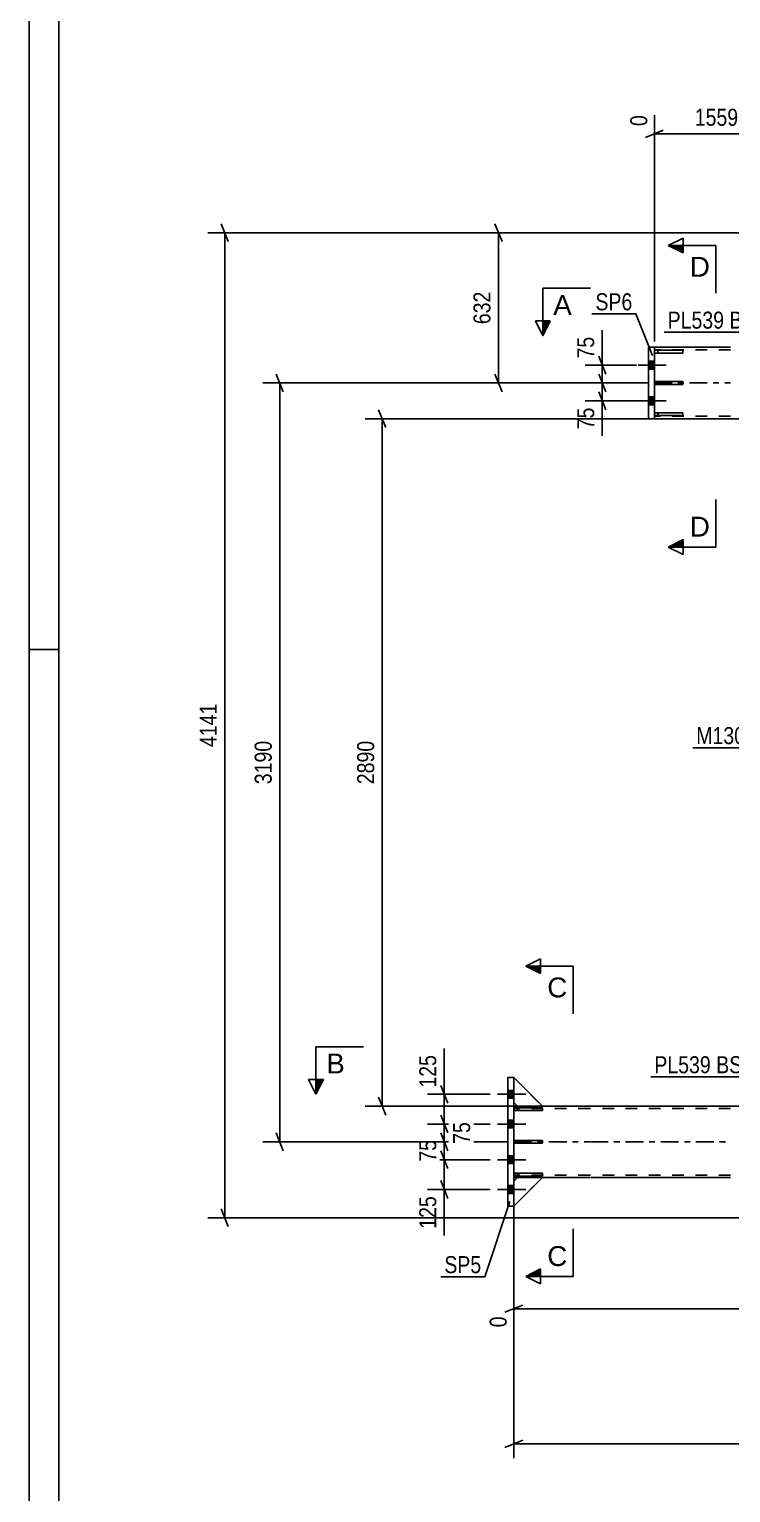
# Model space of a CAD drawing. Header units: millimetres. Extents: x 0 to 1189, y 0 to 841.
# Drawn here: x 0 to 118, y 454.2 to 700.3 of the extents above; entities that cross this region are included whole.
import ezdxf

# ---------------------------------------------------------------- set-up
doc = ezdxf.new("R2010")
doc.units = ezdxf.units.MM
doc.linetypes.add('DXK_LINE_DOT2', pattern=[3.9198, 1.9599, -1.9599])
doc.linetypes.add('DXK_LINE_DOT3', pattern=[5.9187, 2.979, -0.9799, 0.9799, -0.9799])
doc.styles.add('Arial', font='ARIAL.TTF', dxfattribs={"height": 0.2})
doc.styles.add('Arial Narrow', font='ARIALN.TTF', dxfattribs={"height": 0.2})

# ---------------------------------------------------------------- blocks, each defined once
blk = doc.blocks.new('Unknown-814734972-1132')
at = {"color": 5, "linetype": 'Continuous'}
for p, q in [((0, 841), (0, 0)), ((5, 836), (5, 5)), ((5, 596), (0, 596))]:
    blk.add_line(p, q, dxfattribs=at)
blk = doc.blocks.new('Part-814734972-4672 - 4669')
at = {"color": 2, "linetype": 'Continuous'}
for p, q in [((81.54, 507.46), (81.54, 507.94)), ((81.54, 507.94), (86.34, 507.94)), ((86.34, 507.46), (81.54, 507.46)), ((86.34, 507.94), (86.34, 507.46))]:
    blk.add_line(p, q, dxfattribs=at)
at = {"color": 7, "linetype": 'DXK_LINE_DOT2'}
blk.add_line((82.14, 507.46), (82.14, 507.94), dxfattribs=at)
blk = doc.blocks.new('Part-814734972-4673 - 4669')
at = {"color": 2, "linetype": 'Continuous'}
for p, q in [((81.54, 512.96), (81.54, 513.44)), ((81.54, 513.44), (86.34, 513.44)), ((86.34, 512.96), (81.54, 512.96)), ((86.34, 513.44), (86.34, 512.96))]:
    blk.add_line(p, q, dxfattribs=at)
at = {"color": 7, "linetype": 'DXK_LINE_DOT2'}
blk.add_line((82.14, 512.96), (82.14, 513.44), dxfattribs=at)
blk = doc.blocks.new('Part-814734972-4674 - 4669')
at = {"color": 7, "linetype": 'DXK_LINE_DOT2'}
for p, q in [((86.34, 518.94), (81.54, 518.94)), ((81.54, 518.94), (81.54, 518.46)), ((81.54, 518.46), (86.34, 518.46)), ((82.14, 518.46), (82.14, 518.94)), ((86.34, 518.46), (86.34, 518.94))]:
    blk.add_line(p, q, dxfattribs=at)
blk = doc.blocks.new('Bolt-814734972-4907 - 4669')
at = {"linetype": 'Continuous'}
for points in [[(80.54, 521.86), (80.54, 520.54), (81.54, 520.54), (81.54, 521.86)], [(80.54, 521.86), (80.54, 520.54), (81.54, 520.54), (81.54, 521.86)], [(80.54, 521.86), (80.54, 520.54), (81.54, 520.54), (81.54, 521.86)], [(80.54, 516.86), (80.54, 515.54), (81.54, 515.54), (81.54, 516.86)], [(80.54, 516.86), (80.54, 515.54), (81.54, 515.54), (81.54, 516.86)], [(80.54, 510.86), (80.54, 509.54), (81.54, 509.54), (81.54, 510.86)], [(80.54, 510.86), (80.54, 509.54), (81.54, 509.54), (81.54, 510.86)], [(80.54, 505.86), (80.54, 504.54), (81.54, 504.54), (81.54, 505.86)], [(80.54, 505.86), (80.54, 504.54), (81.54, 504.54), (81.54, 505.86)], [(80.54, 505.86), (80.54, 504.54), (81.54, 504.54), (81.54, 505.86)]]:
    blk.add_hatch(color=1, dxfattribs=at).paths.add_polyline_path(points)
at = {"color": 1, "linetype": 'Continuous'}
for p, q in [((80.54, 521.86), (81.54, 521.86)), ((80.54, 521.86), (81.54, 521.86)), ((80.54, 521.86), (81.54, 521.86)), ((78.78, 521.2), (83.54, 521.2)), ((78.78, 521.2), (83.54, 521.2)), ((78.78, 521.2), (83.54, 521.2)), ((80.54, 520.54), (81.54, 520.54)), ((80.54, 520.54), (81.54, 520.54)), ((80.54, 520.54), (81.54, 520.54)), ((80.54, 516.86), (81.54, 516.86)), ((80.54, 516.86), (81.54, 516.86)), ((78.78, 516.2), (83.54, 516.2)), ((78.78, 516.2), (83.54, 516.2)), ((80.54, 515.54), (81.54, 515.54)), ((80.54, 515.54), (81.54, 515.54)), ((78.78, 510.2), (83.54, 510.2)), ((78.78, 510.2), (83.54, 510.2)), ((80.54, 510.86), (81.54, 510.86)), ((80.54, 510.86), (81.54, 510.86)), ((80.54, 509.54), (81.54, 509.54)), ((80.54, 509.54), (81.54, 509.54)), ((78.78, 505.2), (83.54, 505.2)), ((78.78, 505.2), (83.54, 505.2)), ((78.78, 505.2), (83.54, 505.2)), ((80.54, 505.86), (81.54, 505.86)), ((80.54, 505.86), (81.54, 505.86)), ((80.54, 505.86), (81.54, 505.86)), ((80.54, 504.54), (81.54, 504.54)), ((80.54, 504.54), (81.54, 504.54)), ((80.54, 504.54), (81.54, 504.54))]:
    blk.add_line(p, q, dxfattribs=at)
blk = doc.blocks.new('Bolt-814734972-5000 - 4669')
at = {"linetype": 'Continuous'}
for points in [[(104.2, 644.46), (104.2, 643.14), (105.2, 643.14), (105.2, 644.46)], [(104.2, 644.46), (104.2, 643.14), (105.2, 643.14), (105.2, 644.46)], [(104.2, 638.46), (104.2, 637.14), (105.2, 637.14), (105.2, 638.46)], [(104.2, 638.46), (104.2, 637.14), (105.2, 637.14), (105.2, 638.46)]]:
    blk.add_hatch(color=1, dxfattribs=at).paths.add_polyline_path(points)
at = {"color": 1, "linetype": 'Continuous'}
for p, q in [((102.44, 643.8), (107.2, 643.8)), ((102.44, 643.8), (107.2, 643.8)), ((104.2, 644.46), (105.2, 644.46)), ((104.2, 644.46), (105.2, 644.46)), ((104.2, 643.14), (105.2, 643.14)), ((104.2, 643.14), (105.2, 643.14)), ((102.44, 637.8), (107.2, 637.8)), ((102.44, 637.8), (107.2, 637.8)), ((104.2, 638.46), (105.2, 638.46)), ((104.2, 638.46), (105.2, 638.46)), ((104.2, 637.14), (105.2, 637.14)), ((104.2, 637.14), (105.2, 637.14))]:
    blk.add_line(p, q, dxfattribs=at)
blk = doc.blocks.new('Part-814734972-5020 - 4669')
at = {"color": 2, "linetype": 'Continuous'}
for p, q in [((81.54, 519.2), (82.14, 519.2)), ((94.34, 519.2), (86.34, 519.2)), ((118, 519.2), (94.44, 519.2)), ((81.54, 507.2), (82.14, 507.2)), ((94.34, 507.2), (86.34, 507.2)), ((118, 507.2), (94.44, 507.2))]:
    blk.add_line(p, q, dxfattribs=at)
at = {"color": 7, "linetype": 'DXK_LINE_DOT2'}
for p, q in [((81.54, 507.2), (81.54, 519.2)), ((94.34, 518.8), (81.54, 518.8)), ((86.34, 519.2), (82.14, 519.2)), ((118, 518.8), (94.44, 518.8)), ((94.34, 507.6), (81.54, 507.6)), ((86.34, 507.2), (82.14, 507.2)), ((118, 507.6), (94.44, 507.6))]:
    blk.add_line(p, q, dxfattribs=at)
at = {"color": 7, "linetype": 'DXK_LINE_DOT3'}
for p, q in [((81.54, 513.2), (94.34, 513.2)), ((94.44, 513.2), (118, 513.2))]:
    blk.add_line(p, q, dxfattribs=at)
blk = doc.blocks.new('Part-814734972-5025 - 4669')
at = {"color": 2, "linetype": 'Continuous'}
for p, q in [((118, 646.8), (105.2, 646.8)), ((118, 634.8), (105.2, 634.8))]:
    blk.add_line(p, q, dxfattribs=at)
at = {"color": 7, "linetype": 'DXK_LINE_DOT2'}
for p, q in [((105.2, 634.8), (105.2, 646.8)), ((118, 646.4), (105.2, 646.4)), ((118, 635.2), (105.2, 635.2))]:
    blk.add_line(p, q, dxfattribs=at)
at = {"color": 7, "linetype": 'DXK_LINE_DOT3'}
blk.add_line((105.2, 640.8), (118, 640.8), dxfattribs=at)
blk = doc.blocks.new('Part-814734972-5062 - 4669')
at = {"color": 7, "linetype": 'DXK_LINE_DOT2'}
for p, q in [((86.34, 513.44), (81.54, 513.44)), ((81.54, 513.44), (81.54, 512.96)), ((81.54, 512.96), (86.34, 512.96)), ((82.14, 512.96), (82.14, 513.44)), ((86.34, 512.96), (86.34, 513.44))]:
    blk.add_line(p, q, dxfattribs=at)
blk = doc.blocks.new('Part-814734972-5063 - 4669')
at = {"color": 7, "linetype": 'DXK_LINE_DOT2'}
for p, q in [((86.34, 507.94), (81.54, 507.94)), ((81.54, 507.94), (81.54, 507.46)), ((81.54, 507.46), (86.34, 507.46)), ((82.14, 507.46), (82.14, 507.94)), ((86.34, 507.46), (86.34, 507.94))]:
    blk.add_line(p, q, dxfattribs=at)
blk = doc.blocks.new('Part-814734972-5076 - 4669')
at = {"color": 7, "linetype": 'DXK_LINE_DOT2'}
for p, q in [((81.54, 519.8), (81.54, 524)), ((81.54, 524), (86.34, 519.2)), ((82.14, 519.2), (81.54, 519.8)), ((86.34, 519.2), (82.14, 519.2))]:
    blk.add_line(p, q, dxfattribs=at)
blk = doc.blocks.new('Part-814734972-5077 - 4669')
at = {"color": 2, "linetype": 'Continuous'}
for p, q in [((81.54, 524), (86.34, 519.2)), ((82.14, 519.2), (81.54, 519.8)), ((86.34, 519.2), (82.14, 519.2))]:
    blk.add_line(p, q, dxfattribs=at)
at = {"color": 7, "linetype": 'DXK_LINE_DOT2'}
blk.add_line((81.54, 519.8), (81.54, 524), dxfattribs=at)
blk = doc.blocks.new('Part-814734972-5078 - 4669')
at = {"color": 2, "linetype": 'Continuous'}
for p, q in [((81.54, 518.46), (81.54, 518.94)), ((81.54, 518.94), (86.34, 518.94)), ((86.34, 518.46), (81.54, 518.46)), ((86.34, 518.94), (86.34, 518.46))]:
    blk.add_line(p, q, dxfattribs=at)
at = {"color": 7, "linetype": 'DXK_LINE_DOT2'}
blk.add_line((82.14, 518.46), (82.14, 518.94), dxfattribs=at)
blk = doc.blocks.new('Part-814734972-5082 - 4669')
at = {"color": 2, "linetype": 'Continuous'}
for p, q in [((105.2, 635.31), (105.2, 635.79)), ((105.2, 635.79), (110, 635.79)), ((110, 635.31), (105.2, 635.31)), ((110, 635.79), (110, 635.31))]:
    blk.add_line(p, q, dxfattribs=at)
at = {"color": 7, "linetype": 'DXK_LINE_DOT2'}
blk.add_line((105.8, 635.31), (105.8, 635.79), dxfattribs=at)
blk = doc.blocks.new('Part-814734972-5083 - 4669')
at = {"color": 2, "linetype": 'Continuous'}
for p, q in [((105.2, 646.31), (110, 646.31)), ((105.2, 646.31), (105.2, 645.83)), ((110, 645.83), (105.2, 645.83)), ((110, 646.31), (110, 645.83))]:
    blk.add_line(p, q, dxfattribs=at)
at = {"color": 7, "linetype": 'DXK_LINE_DOT2'}
blk.add_line((105.8, 645.83), (105.8, 646.31), dxfattribs=at)
blk = doc.blocks.new('Part-814734972-5084 - 4669')
at = {"color": 2, "linetype": 'Continuous'}
for p, q in [((105.2, 641.05), (110, 641.05)), ((105.2, 641.05), (105.2, 640.57)), ((110, 640.57), (105.2, 640.57)), ((110, 641.05), (110, 640.57))]:
    blk.add_line(p, q, dxfattribs=at)
at = {"color": 7, "linetype": 'DXK_LINE_DOT2'}
blk.add_line((105.8, 640.57), (105.8, 641.05), dxfattribs=at)
blk = doc.blocks.new('Part-814734972-5094 - 4669')
at = {"color": 2, "linetype": 'Continuous'}
for p, q in [((80.54, 502.4), (80.54, 524)), ((81.54, 524), (80.54, 524)), ((81.54, 502.4), (81.54, 524)), ((81.54, 502.4), (80.54, 502.4))]:
    blk.add_line(p, q, dxfattribs=at)
blk = doc.blocks.new('Part-814734972-5099 - 4669')
at = {"color": 2, "linetype": 'Continuous'}
for p, q in [((104.2, 634.8), (104.2, 646.8)), ((105.2, 646.8), (104.2, 646.8)), ((105.2, 634.8), (105.2, 646.8)), ((105.2, 634.8), (104.2, 634.8))]:
    blk.add_line(p, q, dxfattribs=at)
blk = doc.blocks.new('Part-814734972-5148 - 4669')
at = {"color": 7, "linetype": 'DXK_LINE_DOT2'}
for p, q in [((82.14, 507.2), (81.54, 506.6)), ((81.54, 502.4), (86.34, 507.2)), ((86.34, 507.2), (82.14, 507.2)), ((81.54, 506.6), (81.54, 502.4))]:
    blk.add_line(p, q, dxfattribs=at)
blk = doc.blocks.new('Part-814734972-5149 - 4669')
at = {"color": 2, "linetype": 'Continuous'}
for p, q in [((82.14, 507.2), (81.54, 506.6)), ((81.54, 502.4), (86.34, 507.2)), ((86.34, 507.2), (82.14, 507.2))]:
    blk.add_line(p, q, dxfattribs=at)
at = {"color": 7, "linetype": 'DXK_LINE_DOT2'}
blk.add_line((81.54, 502.4), (81.54, 506.6), dxfattribs=at)
blk = doc.blocks.new('Part-814734972-5153 - 4669')
at = {"color": 7, "linetype": 'DXK_LINE_DOT2'}
for p, q in [((110, 635.79), (105.2, 635.79)), ((105.2, 635.79), (105.2, 635.31)), ((105.2, 635.31), (110, 635.31)), ((105.8, 635.31), (105.8, 635.79)), ((110, 635.31), (110, 635.79))]:
    blk.add_line(p, q, dxfattribs=at)
blk = doc.blocks.new('Part-814734972-5154 - 4669')
at = {"color": 7, "linetype": 'DXK_LINE_DOT2'}
for p, q in [((110, 646.31), (105.2, 646.31)), ((105.2, 646.31), (105.2, 645.83)), ((105.2, 645.83), (110, 645.83)), ((105.8, 645.83), (105.8, 646.31)), ((110, 645.83), (110, 646.31))]:
    blk.add_line(p, q, dxfattribs=at)
blk = doc.blocks.new('Part-814734972-5155 - 4669')
at = {"color": 7, "linetype": 'DXK_LINE_DOT2'}
for p, q in [((110, 641.05), (105.2, 641.05)), ((105.2, 641.05), (105.2, 640.57)), ((105.2, 640.57), (110, 640.57)), ((105.8, 640.57), (105.8, 641.05)), ((110, 640.57), (110, 641.05))]:
    blk.add_line(p, q, dxfattribs=at)
blk = doc.blocks.new('StraightDimension-814734972-27733 - 4669')
at = {"color": 7, "linetype": 'Continuous'}
for p, q in [((238.15, 518.2), (238.15, 476.54)), ((81.54, 506.2), (81.54, 482.02)), ((83.04, 485.75), (80.04, 484.55)), ((81.54, 485.15), (238.15, 485.15)), ((236.65, 484.55), (239.65, 485.75))]:
    blk.add_line(p, q, dxfattribs=at)
at = {"color": 0}
blk.add_wipeout([(164.1, 485.9), (164.1, 490.1), (155.59, 490.1), (155.59, 485.9)], dxfattribs=at)
at = {"color": 0, "linetype": 'Continuous'}
for points in [[(80.94, 484.45), (76.74, 484.45), (76.74, 481.42), (80.94, 481.42)], [(237.55, 484.45), (233.35, 484.45), (233.35, 475.94), (237.55, 475.94)]]:
    blk.add_wipeout(points, dxfattribs=at)
at = {"color": 3, "style": 'Arial Narrow'}
blk.add_text('4960', height=2.863, dxfattribs=at).set_placement((156.19, 486.5))
at = {"color": 3, "linetype": 'Continuous', "style": 'Arial Narrow'}
for s, height, p in [('0', 2.86, (80.34, 482.02)), ('4960', 2.863, (236.95, 476.54))]:
    blk.add_text(s, height=height, rotation=90.0002, dxfattribs=at).set_placement(p)
blk = doc.blocks.new('StraightDimension-814734972-26670 - 4669')
at = {"color": 7, "linetype": 'Continuous'}
for p, q in [((126.1, 635.8), (126.1, 695.81)), ((105.2, 647.8), (105.2, 685.82)), ((106.7, 683.3), (103.7, 682.1)), ((105.2, 682.7), (126.1, 682.7)), ((124.6, 682.1), (127.6, 683.3))]:
    blk.add_line(p, q, dxfattribs=at)
at = {"color": 0, "linetype": 'Continuous'}
for points in [[(125.5, 696.41), (121.3, 696.41), (121.3, 687.9), (125.5, 687.9)], [(104.6, 686.42), (100.4, 686.42), (100.4, 683.4), (104.6, 683.4)]]:
    blk.add_wipeout(points, dxfattribs=at)
at = {"color": 0}
blk.add_wipeout([(119.9, 683.45), (119.9, 687.65), (111.39, 687.65), (111.39, 683.45)], dxfattribs=at)
at = {"color": 3, "linetype": 'Continuous', "style": 'Arial Narrow'}
for s, height, p in [('1559', 2.863, (124.9, 688.5)), ('0', 2.86, (104, 684))]:
    blk.add_text(s, height=height, rotation=90.0002, dxfattribs=at).set_placement(p)
at = {"color": 3, "style": 'Arial Narrow'}
blk.add_text('1559', height=2.863, dxfattribs=at).set_placement((111.99, 684.05))
blk = doc.blocks.new('StraightDimension-814734972-5978 - 4669')
at = {"color": 7, "linetype": 'Continuous'}
for p, q in [((81.54, 501.4), (81.54, 460.03)), ((83.04, 463.03), (80.04, 461.83)), ((81.54, 462.43), (1048.74, 462.43))]:
    blk.add_line(p, q, dxfattribs=at)
blk = doc.blocks.new('StraightDimension-814734972-25702 - 4669')
at = {"color": 7, "linetype": 'Continuous'}
for p, q in [((77.54, 510.2), (66.99, 510.2)), ((69.24, 511.7), (70.44, 508.7)), ((69.84, 505.2), (69.84, 510.2)), ((77.54, 505.2), (66.99, 505.2)), ((70.44, 503.7), (69.24, 506.7))]:
    blk.add_line(p, q, dxfattribs=at)
at = {"color": 0}
blk.add_wipeout([(69.09, 504.67), (64.89, 504.67), (64.89, 497.99), (69.09, 497.99)], dxfattribs=at)
at = {"color": 7, "linetype": 'Continuous'}
blk.add_line((69.84, 505.2), (69.84, 497.46), dxfattribs=at)
blk.add_line((69.84, 505.2), (69.84, 497.46), dxfattribs=at)
at = {"color": 3, "style": 'Arial Narrow'}
blk.add_text('125', height=2.863, rotation=90.0002, dxfattribs=at).set_placement((68.49, 498.59))
blk = doc.blocks.new('StraightDimension-814734972-25701 - 4669')
at = {"color": 7, "linetype": 'Continuous'}
for p, q in [((69.24, 514.7), (70.44, 511.7)), ((80.54, 513.2), (66.99, 513.2)), ((69.84, 510.2), (69.84, 513.2)), ((77.54, 510.2), (66.99, 510.2)), ((70.44, 508.7), (69.24, 511.7))]:
    blk.add_line(p, q, dxfattribs=at)
at = {"color": 0}
blk.add_wipeout([(69.09, 514.12), (64.89, 514.12), (64.89, 509.27), (69.09, 509.27)], dxfattribs=at)
at = {"color": 3, "style": 'Arial Narrow'}
blk.add_text('75', height=2.863, rotation=90.0002, dxfattribs=at).set_placement((68.49, 509.87))
blk = doc.blocks.new('StraightDimension-814734972-16953 - 4669')
at = {"color": 7, "linetype": 'Continuous'}
for p, q in [((79.56, 664.57), (78.36, 667.57)), ((241.75, 666.07), (76.11, 666.07)), ((78.96, 640.8), (78.96, 666.07)), ((78.36, 642.3), (79.56, 639.3)), ((104.2, 640.8), (76.11, 640.8))]:
    blk.add_line(p, q, dxfattribs=at)
at = {"color": 0}
blk.add_wipeout([(78.21, 656.78), (74.01, 656.78), (74.01, 650.09), (78.21, 650.09)], dxfattribs=at)
at = {"color": 3, "style": 'Arial Narrow'}
blk.add_text('632', height=2.863, rotation=90.0002, dxfattribs=at).set_placement((77.61, 650.69))
blk = doc.blocks.new('StraightDimension-814734972-25699 - 4669')
at = {"color": 7, "linetype": 'Continuous'}
for p, q in [((69.24, 522.7), (70.44, 519.7)), ((77.54, 521.2), (66.99, 521.2)), ((69.84, 516.2), (69.84, 521.2)), ((70.44, 514.7), (69.24, 517.7)), ((77.54, 516.2), (66.99, 516.2))]:
    blk.add_line(p, q, dxfattribs=at)
at = {"color": 0}
blk.add_wipeout([(69.09, 528.41), (64.89, 528.41), (64.89, 521.72), (69.09, 521.72)], dxfattribs=at)
at = {"color": 7, "linetype": 'Continuous'}
blk.add_line((69.84, 521.2), (69.84, 528.93), dxfattribs=at)
blk.add_line((69.84, 521.2), (69.84, 528.93), dxfattribs=at)
at = {"color": 3, "style": 'Arial Narrow'}
blk.add_text('125', height=2.863, rotation=90.0002, dxfattribs=at).set_placement((68.49, 522.32))
blk = doc.blocks.new('StraightDimension-814734972-5271 - 4669')
at = {"color": 7, "linetype": 'Continuous'}
for p, q in [((95.82, 642.31), (97.02, 639.31)), ((104.2, 640.81), (93.57, 640.81)), ((96.42, 637.8), (96.42, 640.81)), ((102.41, 637.8), (93.57, 637.8)), ((97.02, 636.3), (95.82, 639.3))]:
    blk.add_line(p, q, dxfattribs=at)
at = {"color": 0}
blk.add_wipeout([(95.67, 637.27), (91.47, 637.27), (91.47, 632.42), (95.67, 632.42)], dxfattribs=at)
at = {"color": 7, "linetype": 'Continuous'}
blk.add_line((96.42, 637.8), (96.42, 631.89), dxfattribs=at)
blk.add_line((96.42, 637.8), (96.42, 631.89), dxfattribs=at)
at = {"color": 3, "style": 'Arial Narrow'}
blk.add_text('75', height=2.863, rotation=90.0002, dxfattribs=at).set_placement((95.07, 633.02))
blk = doc.blocks.new('StraightDimension-814734972-5280 - 4669')
at = {"color": 7, "linetype": 'Continuous'}
for p, q in [((95.82, 645.3), (97.02, 642.3)), ((102.18, 643.8), (93.57, 643.8)), ((97.02, 639.31), (95.82, 642.31)), ((96.42, 640.81), (96.42, 643.8)), ((104.2, 640.81), (93.57, 640.81))]:
    blk.add_line(p, q, dxfattribs=at)
at = {"color": 0}
blk.add_wipeout([(95.67, 649.18), (91.47, 649.18), (91.47, 644.32), (95.67, 644.32)], dxfattribs=at)
at = {"color": 7, "linetype": 'Continuous'}
blk.add_line((96.42, 643.8), (96.42, 649.7), dxfattribs=at)
blk.add_line((96.42, 643.8), (96.42, 649.7), dxfattribs=at)
at = {"color": 3, "style": 'Arial Narrow'}
blk.add_text('75', height=2.863, rotation=90.0002, dxfattribs=at).set_placement((95.07, 644.92))
blk = doc.blocks.new('StraightDimension-814734972-5315 - 4669')
at = {"color": 7, "linetype": 'Continuous'}
for p, q in [((33.5, 664.57), (32.3, 667.57)), ((241.75, 666.07), (30.05, 666.07)), ((32.9, 500.45), (32.9, 666.07)), ((247.75, 500.45), (30.05, 500.45)), ((32.3, 501.95), (33.5, 498.95))]:
    blk.add_line(p, q, dxfattribs=at)
at = {"color": 0}
blk.add_wipeout([(32.15, 587.52), (27.95, 587.52), (27.95, 579), (32.15, 579)], dxfattribs=at)
at = {"color": 3, "style": 'Arial Narrow'}
blk.add_text('4141', height=2.863, rotation=90.0002, dxfattribs=at).set_placement((31.55, 579.6))
blk = doc.blocks.new('StraightDimension-814734972-5500 - 4669')
at = {"color": 7, "linetype": 'Continuous'}
for p, q in [((42.75, 639.3), (41.55, 642.3)), ((103.2, 640.8), (39.3, 640.8)), ((42.15, 513.2), (42.15, 640.8)), ((41.55, 514.7), (42.75, 511.7)), ((79.54, 513.2), (39.3, 513.2))]:
    blk.add_line(p, q, dxfattribs=at)
at = {"color": 0}
blk.add_wipeout([(41.4, 581.25), (37.2, 581.25), (37.2, 572.74), (41.4, 572.74)], dxfattribs=at)
at = {"color": 3, "style": 'Arial Narrow'}
blk.add_text('3190', height=2.863, rotation=90.0002, dxfattribs=at).set_placement((40.8, 573.34))
blk = doc.blocks.new('StraightDimension-814734972-5970 - 4669')
at = {"color": 7, "linetype": 'Continuous'}
for p, q in [((59.99, 633.3), (58.79, 636.3)), ((130.38, 634.8), (56.54, 634.8)), ((59.39, 519.2), (59.39, 634.8)), ((58.79, 520.7), (59.99, 517.7)), ((125.1, 519.2), (56.54, 519.2))]:
    blk.add_line(p, q, dxfattribs=at)
at = {"color": 0}
blk.add_wipeout([(58.64, 581.25), (54.44, 581.25), (54.44, 572.74), (58.64, 572.74)], dxfattribs=at)
at = {"color": 3, "style": 'Arial Narrow'}
blk.add_text('2890', height=2.863, rotation=90.0002, dxfattribs=at).set_placement((58.04, 573.34))
blk = doc.blocks.new('StraightDimension-814734972-25700 - 4669')
at = {"color": 7, "linetype": 'Continuous'}
for p, q in [((69.24, 517.7), (70.44, 514.7)), ((77.54, 516.2), (67.44, 516.2)), ((70.44, 511.7), (69.24, 514.7)), ((69.84, 513.2), (69.84, 516.2)), ((80.54, 513.2), (67.44, 513.2))]:
    blk.add_line(p, q, dxfattribs=at)
at = {"color": 0}
blk.add_wipeout([(74.79, 517.12), (70.59, 517.12), (70.59, 512.27), (74.79, 512.27)], dxfattribs=at)
at = {"color": 3, "style": 'Arial Narrow'}
blk.add_text('75', height=2.863, rotation=90.0002, dxfattribs=at).set_placement((74.19, 512.87))
blk = doc.blocks.new('Mark-814734972-4781 - 4669')
at = {"color": 0}
blk.add_wipeout([(122.29, 580.08), (122.29, 583.08), (112.24, 583.08), (112.24, 580.08)], dxfattribs=at)
blk.add_wipeout([(122.29, 580.08), (122.29, 583.08), (112.24, 583.08), (112.24, 580.08)], dxfattribs=at)
at = {"color": 30, "linetype": 'Continuous'}
for p in [(111.64, 579.48), (127.85, 577.39)]:
    blk.add_line(p, (122.89, 579.48), dxfattribs=at)
at = {"color": 3, "style": 'Arial Narrow'}
blk.add_text('M1304', height=2.863, dxfattribs=at).set_placement((112.24, 580.08))
blk = doc.blocks.new('MarkSet-814734972-6708 - 4669')
at = {"color": 0}
blk.add_wipeout([(114.7, 524.74), (114.7, 527.74), (105.19, 527.74), (105.19, 524.74)], dxfattribs=at)
blk.add_wipeout([(114.7, 524.74), (114.7, 527.74), (105.19, 527.74), (105.19, 524.74)], dxfattribs=at)
blk.add_wipeout([(119.98, 524.74), (119.98, 527.74), (115.6, 527.74), (115.6, 524.74)], dxfattribs=at)
blk.add_wipeout([(119.98, 524.74), (119.98, 527.74), (115.6, 527.74), (115.6, 524.74)], dxfattribs=at)
at = {"color": 30, "linetype": 'Continuous'}
for p in [(104.59, 524.14), (126.16, 521.56)]:
    blk.add_line(p, (120.58, 524.14), dxfattribs=at)
at = {"color": 3, "style": 'Arial Narrow'}
for s, p in [('PL539', (105.19, 524.74)), ('BS', (115.6, 524.74))]:
    blk.add_text(s, height=2.863, dxfattribs=at).set_placement(p)
blk = doc.blocks.new('Mark-814734972-5090 - 4669')
at = {"color": 0}
blk.add_wipeout([(76.06, 491.13), (76.06, 494.13), (69.85, 494.13), (69.85, 491.13)], dxfattribs=at)
blk.add_wipeout([(76.06, 491.13), (76.06, 494.13), (69.85, 494.13), (69.85, 491.13)], dxfattribs=at)
at = {"color": 30, "linetype": 'Continuous'}
for p in [(80.89, 503.16), (69.25, 490.53)]:
    blk.add_line(p, (76.66, 490.53), dxfattribs=at)
at = {"color": 3, "style": 'Arial Narrow'}
blk.add_text('SP5', height=2.863, dxfattribs=at).set_placement((69.85, 491.13))
blk = doc.blocks.new('Mark-814734972-5095 - 4669')
at = {"color": 0}
blk.add_wipeout([(101.49, 653.02), (101.49, 656.02), (95.28, 656.02), (95.28, 653.02)], dxfattribs=at)
blk.add_wipeout([(101.49, 653.02), (101.49, 656.02), (95.28, 656.02), (95.28, 653.02)], dxfattribs=at)
at = {"color": 30, "linetype": 'Continuous'}
for p in [(94.68, 652.42), (104.89, 645.44)]:
    blk.add_line(p, (102.09, 652.42), dxfattribs=at)
at = {"color": 3, "style": 'Arial Narrow'}
blk.add_text('SP6', height=2.863, dxfattribs=at).set_placement((95.28, 653.02))
blk = doc.blocks.new('SectionMark-814734972-6627 - 4669')
at = {"color": 6, "linetype": 'Continuous'}
for p, q in [((107.54, 663.92), (110.04, 665.17)), ((115.54, 663.92), (107.54, 663.92)), ((115.54, 613.22), (107.54, 613.22)), ((110.04, 611.97), (107.54, 613.22))]:
    blk.add_line(p, q, dxfattribs=at)
at = {"color": 0, "linetype": 'Continuous'}
for points in [[(114.54, 658.67), (114.54, 662.17), (111.17, 662.17), (111.17, 658.67)], [(114.54, 614.97), (114.54, 618.47), (111.17, 618.47), (111.17, 614.97)]]:
    blk.add_wipeout(points, dxfattribs=at)
at = {"linetype": 'Continuous'}
for points in [[(110.04, 663.92), (110.04, 662.67), (107.54, 663.92)], [(110.04, 614.47), (110.04, 613.22), (107.54, 613.22)]]:
    blk.add_hatch(color=6, dxfattribs=at).paths.add_polyline_path(points)
at = {"color": 6, "linetype": 'Continuous'}
for p, q in [((110.04, 662.67), (110.04, 665.17)), ((107.54, 663.92), (110.04, 662.67)), ((115.54, 663.92), (115.54, 655.92)), ((115.54, 613.22), (115.54, 621.22)), ((107.54, 613.22), (110.04, 614.47)), ((110.04, 614.47), (110.04, 611.97))]:
    blk.add_line(p, q, dxfattribs=at)
at = {"color": 3, "linetype": 'Continuous', "style": 'Arial'}
for p in [(111.17, 658.67), (111.17, 614.97)]:
    blk.add_text('D', height=3.34, dxfattribs=at).set_placement(p)
blk = doc.blocks.new('SectionMark-814734972-6619 - 4669')
at = {"color": 6, "linetype": 'Continuous'}
for p, q in [((83.54, 542.75), (86.04, 544)), ((91.54, 542.75), (83.54, 542.75)), ((91.54, 490.58), (83.54, 490.58)), ((86.04, 489.33), (83.54, 490.58))]:
    blk.add_line(p, q, dxfattribs=at)
at = {"color": 0, "linetype": 'Continuous'}
for points in [[(90.54, 537.5), (90.54, 541), (87.17, 541), (87.17, 537.5)], [(90.54, 492.33), (90.54, 495.83), (87.17, 495.83), (87.17, 492.33)]]:
    blk.add_wipeout(points, dxfattribs=at)
at = {"linetype": 'Continuous'}
for points in [[(86.04, 542.75), (86.04, 541.5), (83.54, 542.75)], [(86.04, 491.83), (86.04, 490.58), (83.54, 490.58)]]:
    blk.add_hatch(color=6, dxfattribs=at).paths.add_polyline_path(points)
at = {"color": 6, "linetype": 'Continuous'}
for p, q in [((86.04, 541.5), (86.04, 544)), ((83.54, 542.75), (86.04, 541.5)), ((91.54, 542.75), (91.54, 534.75)), ((91.54, 490.58), (91.54, 498.58)), ((83.54, 490.58), (86.04, 491.83)), ((86.04, 491.83), (86.04, 489.33))]:
    blk.add_line(p, q, dxfattribs=at)
at = {"color": 3, "linetype": 'Continuous', "style": 'Arial'}
for p in [(87.17, 537.5), (87.17, 492.33)]:
    blk.add_text('C', height=3.34, dxfattribs=at).set_placement(p)
blk = doc.blocks.new('SectionMark-814734972-6629 - 4669')
at = {"color": 6, "linetype": 'Continuous'}
for p, q in [((48.24, 529.2), (48.24, 521.2)), ((48.24, 521.2), (46.99, 523.7))]:
    blk.add_line(p, q, dxfattribs=at)
at = {"color": 0, "linetype": 'Continuous'}
blk.add_wipeout([(53.1, 524.7), (53.1, 528.2), (49.99, 528.2), (49.99, 524.7)], dxfattribs=at)
at = {"linetype": 'Continuous'}
blk.add_hatch(color=6, dxfattribs=at).paths.add_polyline_path([(48.24, 523.7), (49.49, 523.7), (48.24, 521.2)])
at = {"color": 6, "linetype": 'Continuous'}
for p, q in [((48.24, 529.2), (56.24, 529.2)), ((49.49, 523.7), (46.99, 523.7)), ((48.24, 521.2), (49.49, 523.7))]:
    blk.add_line(p, q, dxfattribs=at)
at = {"color": 3, "linetype": 'Continuous', "style": 'Arial'}
blk.add_text('B', height=3.34, dxfattribs=at).set_placement((49.99, 524.7))
blk = doc.blocks.new('SectionMark-814734972-6631 - 4669')
at = {"color": 6, "linetype": 'Continuous'}
for p, q in [((86.43, 656.75), (86.43, 648.75)), ((86.43, 648.75), (85.18, 651.25))]:
    blk.add_line(p, q, dxfattribs=at)
at = {"color": 0, "linetype": 'Continuous'}
blk.add_wipeout([(91.29, 652.25), (91.29, 655.75), (88.18, 655.75), (88.18, 652.25)], dxfattribs=at)
at = {"linetype": 'Continuous'}
blk.add_hatch(color=6, dxfattribs=at).paths.add_polyline_path([(86.43, 651.25), (87.68, 651.25), (86.43, 648.75)])
at = {"color": 6, "linetype": 'Continuous'}
for p, q in [((86.43, 656.75), (94.43, 656.75)), ((87.68, 651.25), (85.18, 651.25)), ((86.43, 648.75), (87.68, 651.25))]:
    blk.add_line(p, q, dxfattribs=at)
at = {"color": 3, "linetype": 'Continuous', "style": 'Arial'}
blk.add_text('A', height=3.34, dxfattribs=at).set_placement((88.18, 652.25))
blk = doc.blocks.new('MarkSet-814734972-6745 - 4669')
at = {"color": 0}
blk.add_wipeout([(116.93, 649.94), (116.93, 652.94), (107.43, 652.94), (107.43, 649.94)], dxfattribs=at)
blk.add_wipeout([(116.93, 649.94), (116.93, 652.94), (107.43, 652.94), (107.43, 649.94)], dxfattribs=at)
blk.add_wipeout([(122.22, 649.94), (122.22, 652.94), (117.83, 652.94), (117.83, 649.94)], dxfattribs=at)
blk.add_wipeout([(122.22, 649.94), (122.22, 652.94), (117.83, 652.94), (117.83, 649.94)], dxfattribs=at)
at = {"color": 30, "linetype": 'Continuous'}
for p in [(106.83, 649.34), (126.16, 634.19)]:
    blk.add_line(p, (122.82, 649.34), dxfattribs=at)
at = {"color": 3, "style": 'Arial Narrow'}
for s, p in [('PL539', (107.43, 649.94)), ('BS', (117.83, 649.94))]:
    blk.add_text(s, height=2.863, dxfattribs=at).set_placement(p)

msp = doc.modelspace()

# ---------------------------------------------------------------- block references
for name in ['Unknown-814734972-1132', 'Part-814734972-5025 - 4669', 'Part-814734972-5099 - 4669', 'Part-814734972-5083 - 4669', 'Part-814734972-5154 - 4669', 'Bolt-814734972-5000 - 4669', 'Part-814734972-5084 - 4669', 'Part-814734972-5155 - 4669', 'Part-814734972-5082 - 4669', 'Part-814734972-5153 - 4669', 'Bolt-814734972-4907 - 4669', 'Part-814734972-5094 - 4669', 'Part-814734972-5076 - 4669', 'Part-814734972-5077 - 4669', 'Part-814734972-5020 - 4669', 'Part-814734972-4674 - 4669', 'Part-814734972-5078 - 4669', 'Part-814734972-4673 - 4669', 'Part-814734972-5062 - 4669', 'Part-814734972-4672 - 4669', 'Part-814734972-5063 - 4669', 'Part-814734972-5148 - 4669', 'Part-814734972-5149 - 4669']:
    msp.add_blockref(name, (0, 0))

# ---------------------------------------------------------------- next in the draw order: block references
for name in ['StraightDimension-814734972-26670 - 4669', 'StraightDimension-814734972-27733 - 4669']:
    msp.add_blockref(name, (0, 0))

# ---------------------------------------------------------------- next in the draw order: block references
for name in ['StraightDimension-814734972-16953 - 4669', 'StraightDimension-814734972-25702 - 4669', 'StraightDimension-814734972-5978 - 4669']:
    msp.add_blockref(name, (0, 0))

# ---------------------------------------------------------------- next in the draw order: block references
for name in ['StraightDimension-814734972-5271 - 4669', 'StraightDimension-814734972-25701 - 4669']:
    msp.add_blockref(name, (0, 0))

# ---------------------------------------------------------------- next in the draw order: block references
for name in ['StraightDimension-814734972-5280 - 4669', 'StraightDimension-814734972-25699 - 4669']:
    msp.add_blockref(name, (0, 0))

# ---------------------------------------------------------------- next in the draw order: block references
msp.add_blockref('StraightDimension-814734972-5315 - 4669', (0, 0))

# ---------------------------------------------------------------- next in the draw order: block references
for name in ['Mark-814734972-5095 - 4669', 'StraightDimension-814734972-5500 - 4669', 'Mark-814734972-5090 - 4669']:
    msp.add_blockref(name, (0, 0))

# ---------------------------------------------------------------- next in the draw order: block references
msp.add_blockref('StraightDimension-814734972-5970 - 4669', (0, 0))

# ---------------------------------------------------------------- next in the draw order: block references
for name in ['SectionMark-814734972-6627 - 4669', 'Mark-814734972-4781 - 4669', 'SectionMark-814734972-6619 - 4669', 'MarkSet-814734972-6708 - 4669', 'StraightDimension-814734972-25700 - 4669']:
    msp.add_blockref(name, (0, 0))

# ---------------------------------------------------------------- next in the draw order: block references
for name in ['SectionMark-814734972-6631 - 4669', 'SectionMark-814734972-6629 - 4669']:
    msp.add_blockref(name, (0, 0))

# ---------------------------------------------------------------- next in the draw order: block references
msp.add_blockref('MarkSet-814734972-6745 - 4669', (0, 0))

doc.saveas('drawing.dxf')
